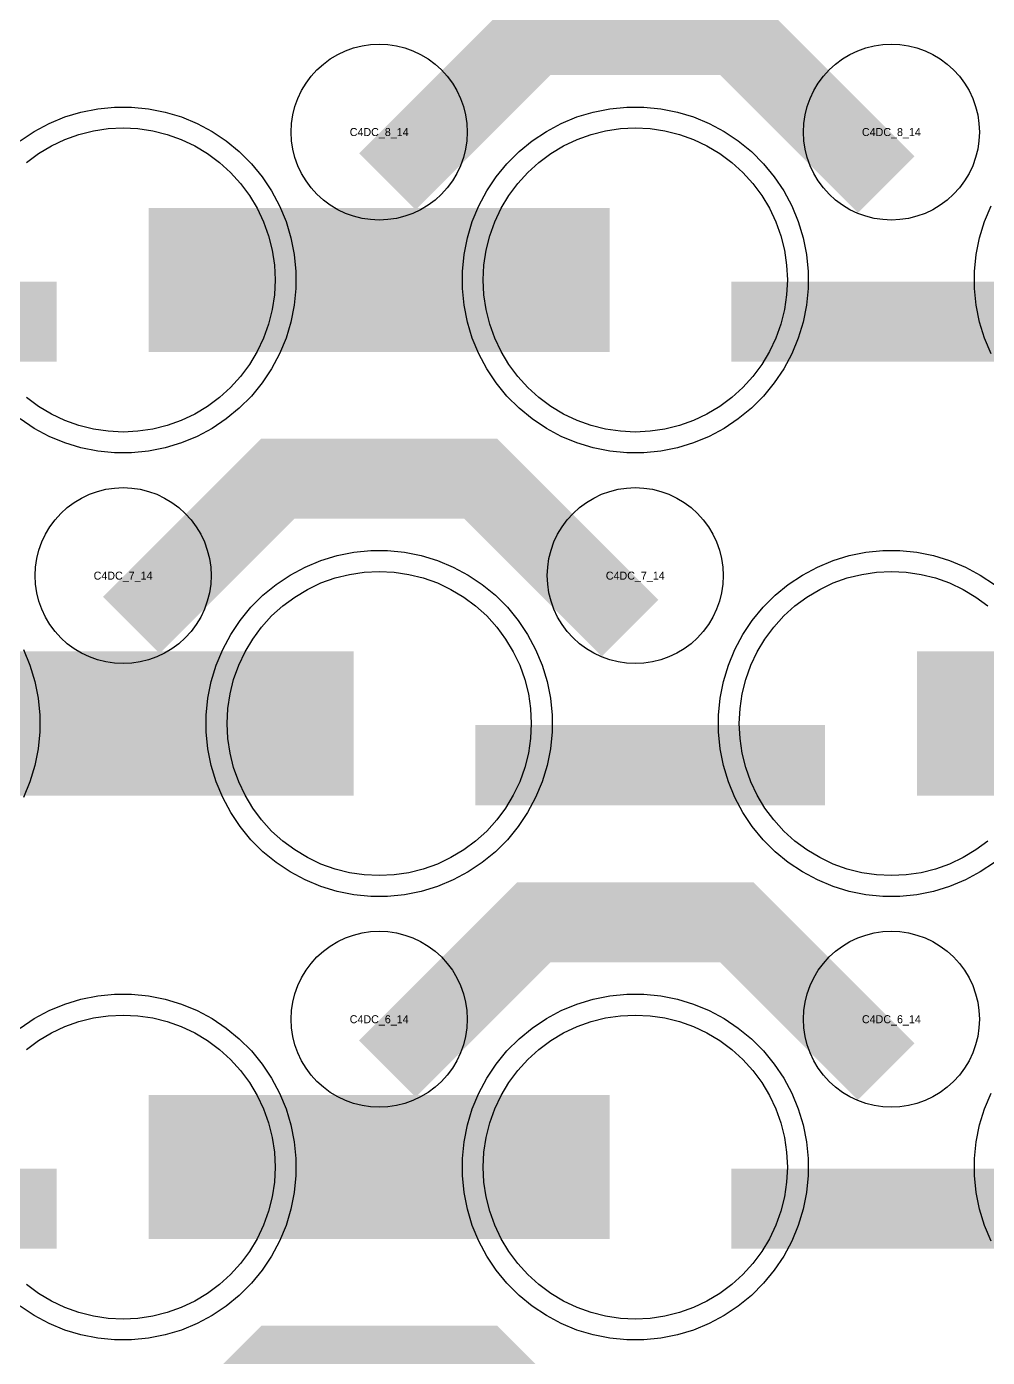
# Model space of a CAD drawing. Extents: x -11880 to 11880, y -14992 to 14992.
# Drawn here: x -7550.1 to -7250, y -14067.6 to -13651.9 of the extents above; entities that cross this region are included whole.
import ezdxf
from ezdxf.enums import TextEntityAlignment as Align

# ---------------------------------------------------------------- set-up
doc = ezdxf.new("R2010")
doc.units = 0
doc.header["$MEASUREMENT"] = 0
for name, color, linetype in [('GDS_775_DT_237', 138, 'CONTINUOUS'), ('RDL1_FS', 34, 'CONTINUOUS'), ('RDL_BS', 160, 'CONTINUOUS')]:
    doc.layers.add(name, color=color, linetype=linetype)

msp = doc.modelspace()

# ---------------------------------------------------------------- linework, layer by layer
at = {"layer": 'RDL1_FS', "color": 241, "true_color": 0xf7abae}
for points in [[(-7550.14, -13694.326), (-7546.395, -13691.548), (-7542.395, -13689.15), (-7538.181, -13687.158), (-7533.791, -13685.586), (-7529.268, -13684.454), (-7524.657, -13683.77), (-7520, -13683.541), (-7515.343, -13683.77), (-7510.732, -13684.454), (-7506.209, -13685.586), (-7501.819, -13687.158), (-7497.605, -13689.15), (-7493.605, -13691.548), (-7489.86, -13694.326), (-7486.406, -13697.456), (-7483.276, -13700.91), (-7480.498, -13704.655), (-7478.1, -13708.655), (-7476.108, -13712.869), (-7474.536, -13717.259), (-7473.404, -13721.782), (-7472.72, -13726.393), (-7472.491, -13731.05), (-7472.72, -13735.707), (-7473.404, -13740.318), (-7474.536, -13744.841), (-7476.108, -13749.231), (-7478.1, -13753.445), (-7480.498, -13757.445), (-7483.276, -13761.19), (-7486.406, -13764.644), (-7489.86, -13767.774), (-7493.605, -13770.552), (-7497.605, -13772.95), (-7501.819, -13774.942), (-7506.209, -13776.514), (-7510.732, -13777.646), (-7515.343, -13778.33), (-7520, -13778.559), (-7524.657, -13778.33), (-7529.268, -13777.646), (-7533.791, -13776.514), (-7538.181, -13774.942), (-7542.395, -13772.95), (-7546.395, -13770.552), (-7550.14, -13767.774)], [(-7249.86, -13906.339), (-7253.605, -13909.117), (-7257.605, -13911.515), (-7261.819, -13913.507), (-7266.209, -13915.079), (-7270.732, -13916.211), (-7275.343, -13916.895), (-7280, -13917.124), (-7284.657, -13916.895), (-7289.268, -13916.211), (-7293.791, -13915.079), (-7298.181, -13913.507), (-7302.395, -13911.515), (-7306.395, -13909.117), (-7310.14, -13906.339), (-7313.594, -13903.209), (-7316.724, -13899.755), (-7319.502, -13896.01), (-7321.9, -13892.01), (-7323.892, -13887.796), (-7325.464, -13883.406), (-7326.596, -13878.883), (-7327.28, -13874.272), (-7327.509, -13869.615), (-7327.28, -13864.958), (-7326.596, -13860.347), (-7325.464, -13855.824), (-7323.892, -13851.434), (-7321.9, -13847.22), (-7319.502, -13843.22), (-7316.724, -13839.475), (-7313.594, -13836.021), (-7310.14, -13832.891), (-7306.395, -13830.113), (-7302.395, -13827.715), (-7298.181, -13825.723), (-7293.791, -13824.151), (-7289.268, -13823.019), (-7284.657, -13822.335), (-7280, -13822.106), (-7275.343, -13822.335), (-7270.732, -13823.019), (-7266.209, -13824.151), (-7261.819, -13825.723), (-7257.605, -13827.715), (-7253.605, -13830.113), (-7249.86, -13832.891)], [(-7550.14, -13971.456), (-7546.395, -13968.678), (-7542.395, -13966.28), (-7538.181, -13964.288), (-7533.791, -13962.716), (-7529.268, -13961.584), (-7524.657, -13960.9), (-7520, -13960.671), (-7515.343, -13960.9), (-7510.732, -13961.584), (-7506.209, -13962.716), (-7501.819, -13964.288), (-7497.605, -13966.28), (-7493.605, -13968.678), (-7489.86, -13971.456), (-7486.406, -13974.586), (-7483.276, -13978.04), (-7480.498, -13981.785), (-7478.1, -13985.785), (-7476.108, -13989.999), (-7474.536, -13994.389), (-7473.404, -13998.912), (-7472.72, -14003.523), (-7472.491, -14008.18), (-7472.72, -14012.837), (-7473.404, -14017.448), (-7474.536, -14021.971), (-7476.108, -14026.361), (-7478.1, -14030.575), (-7480.498, -14034.575), (-7483.276, -14038.32), (-7486.406, -14041.774), (-7489.86, -14044.904), (-7493.605, -14047.682), (-7497.605, -14050.08), (-7501.819, -14052.072), (-7506.209, -14053.644), (-7510.732, -14054.776), (-7515.343, -14055.46), (-7520, -14055.689), (-7524.657, -14055.46), (-7529.268, -14054.776), (-7533.791, -14053.644), (-7538.181, -14052.072), (-7542.395, -14050.08), (-7546.395, -14047.682), (-7550.14, -14044.904)]]:
    msp.add_lwpolyline(points, dxfattribs=at)
for points in [[(-7360, -13778.559), (-7364.657, -13778.33), (-7369.268, -13777.646), (-7373.791, -13776.514), (-7378.181, -13774.942), (-7382.395, -13772.95), (-7386.395, -13770.552), (-7390.14, -13767.774), (-7393.594, -13764.644), (-7396.724, -13761.19), (-7399.502, -13757.445), (-7401.9, -13753.445), (-7403.892, -13749.231), (-7405.464, -13744.841), (-7406.596, -13740.318), (-7407.28, -13735.707), (-7407.509, -13731.05), (-7407.28, -13726.393), (-7406.596, -13721.782), (-7405.464, -13717.259), (-7403.892, -13712.869), (-7401.9, -13708.655), (-7399.502, -13704.655), (-7396.724, -13700.91), (-7393.594, -13697.456), (-7390.14, -13694.326), (-7386.395, -13691.548), (-7382.395, -13689.15), (-7378.181, -13687.158), (-7373.791, -13685.586), (-7369.268, -13684.454), (-7364.657, -13683.77), (-7360, -13683.541), (-7355.343, -13683.77), (-7350.732, -13684.454), (-7346.209, -13685.586), (-7341.819, -13687.158), (-7337.605, -13689.15), (-7333.605, -13691.548), (-7329.86, -13694.326), (-7326.406, -13697.456), (-7323.276, -13700.91), (-7320.498, -13704.655), (-7318.1, -13708.655), (-7316.108, -13712.869), (-7314.536, -13717.259), (-7313.404, -13721.782), (-7312.72, -13726.393), (-7312.491, -13731.05), (-7312.72, -13735.707), (-7313.404, -13740.318), (-7314.536, -13744.841), (-7316.108, -13749.231), (-7318.1, -13753.445), (-7320.498, -13757.445), (-7323.276, -13761.19), (-7326.406, -13764.644), (-7329.86, -13767.774), (-7333.605, -13770.552), (-7337.605, -13772.95), (-7341.819, -13774.942), (-7346.209, -13776.514), (-7350.732, -13777.646), (-7355.343, -13778.33)], [(-7440, -13917.124), (-7444.657, -13916.895), (-7449.268, -13916.211), (-7453.791, -13915.079), (-7458.181, -13913.507), (-7462.395, -13911.515), (-7466.395, -13909.117), (-7470.14, -13906.339), (-7473.594, -13903.209), (-7476.724, -13899.755), (-7479.502, -13896.01), (-7481.9, -13892.01), (-7483.892, -13887.796), (-7485.464, -13883.406), (-7486.596, -13878.883), (-7487.28, -13874.272), (-7487.509, -13869.615), (-7487.28, -13864.958), (-7486.596, -13860.347), (-7485.464, -13855.824), (-7483.892, -13851.434), (-7481.9, -13847.22), (-7479.502, -13843.22), (-7476.724, -13839.475), (-7473.594, -13836.021), (-7470.14, -13832.891), (-7466.395, -13830.113), (-7462.395, -13827.715), (-7458.181, -13825.723), (-7453.791, -13824.151), (-7449.268, -13823.019), (-7444.657, -13822.335), (-7440, -13822.106), (-7435.343, -13822.335), (-7430.732, -13823.019), (-7426.209, -13824.151), (-7421.819, -13825.723), (-7417.605, -13827.715), (-7413.605, -13830.113), (-7409.86, -13832.891), (-7406.406, -13836.021), (-7403.276, -13839.475), (-7400.498, -13843.22), (-7398.1, -13847.22), (-7396.108, -13851.434), (-7394.536, -13855.824), (-7393.404, -13860.347), (-7392.72, -13864.958), (-7392.491, -13869.615), (-7392.72, -13874.272), (-7393.404, -13878.883), (-7394.536, -13883.406), (-7396.108, -13887.796), (-7398.1, -13892.01), (-7400.498, -13896.01), (-7403.276, -13899.755), (-7406.406, -13903.209), (-7409.86, -13906.339), (-7413.605, -13909.117), (-7417.605, -13911.515), (-7421.819, -13913.507), (-7426.209, -13915.079), (-7430.732, -13916.211), (-7435.343, -13916.895)], [(-7360, -14055.689), (-7364.657, -14055.46), (-7369.268, -14054.776), (-7373.791, -14053.644), (-7378.181, -14052.072), (-7382.395, -14050.08), (-7386.395, -14047.682), (-7390.14, -14044.904), (-7393.594, -14041.774), (-7396.724, -14038.32), (-7399.502, -14034.575), (-7401.9, -14030.575), (-7403.892, -14026.361), (-7405.464, -14021.971), (-7406.596, -14017.448), (-7407.28, -14012.837), (-7407.509, -14008.18), (-7407.28, -14003.523), (-7406.596, -13998.912), (-7405.464, -13994.389), (-7403.892, -13989.999), (-7401.9, -13985.785), (-7399.502, -13981.785), (-7396.724, -13978.04), (-7393.594, -13974.586), (-7390.14, -13971.456), (-7386.395, -13968.678), (-7382.395, -13966.28), (-7378.181, -13964.288), (-7373.791, -13962.716), (-7369.268, -13961.584), (-7364.657, -13960.9), (-7360, -13960.671), (-7355.343, -13960.9), (-7350.732, -13961.584), (-7346.209, -13962.716), (-7341.819, -13964.288), (-7337.605, -13966.28), (-7333.605, -13968.678), (-7329.86, -13971.456), (-7326.406, -13974.586), (-7323.276, -13978.04), (-7320.498, -13981.785), (-7318.1, -13985.785), (-7316.108, -13989.999), (-7314.536, -13994.389), (-7313.404, -13998.912), (-7312.72, -14003.523), (-7312.491, -14008.18), (-7312.72, -14012.837), (-7313.404, -14017.448), (-7314.536, -14021.971), (-7316.108, -14026.361), (-7318.1, -14030.575), (-7320.498, -14034.575), (-7323.276, -14038.32), (-7326.406, -14041.774), (-7329.86, -14044.904), (-7333.605, -14047.682), (-7337.605, -14050.08), (-7341.819, -14052.072), (-7346.209, -14053.644), (-7350.732, -14054.776), (-7355.343, -14055.46)]]:
    msp.add_lwpolyline(points, close=True, dxfattribs=at)
for points in [[(-7511.998, -13731.05, 45, 45, 0), (-7439.998, -13731.05, 45, 45, 0)], [(-7439.998, -13731.05, 45, 45, 0), (-7367.998, -13731.05, 45, 45, 0)], [(-7591.998, -13869.615, 45, 45, 0), (-7519.998, -13869.615, 45, 45, 0)], [(-7519.998, -13869.615, 45, 45, 0), (-7447.998, -13869.615, 45, 45, 0)], [(-7271.998, -13869.615, 45, 45, 0), (-7199.998, -13869.615, 45, 45, 0)], [(-7511.998, -14008.18, 45, 45, 0), (-7439.998, -14008.18, 45, 45, 0)], [(-7439.998, -14008.18, 45, 45, 0), (-7367.998, -14008.18, 45, 45, 0)]]:
    msp.add_lwpolyline(points, format="xyseb", dxfattribs=at)
at = {"layer": 'RDL_BS'}
for points in [[(-7437.438, -13700.364, 25, 25, 0), (-7391.623, -13654.549, 25, 25, 0), (-7358.07, -13654.549, 25, 25, 0)], [(-7281.599, -13701.263, 25, 25, 0), (-7328.313, -13654.549, 25, 25, 0), (-7358.071, -13654.549, 25, 25, 0)], [(-7517.438, -13838.929, 25, 25, 0), (-7471.623, -13793.114, 25, 25, 0), (-7438.07, -13793.114, 25, 25, 0)], [(-7361.599, -13839.828, 25, 25, 0), (-7408.313, -13793.114, 25, 25, 0), (-7438.071, -13793.114, 25, 25, 0)], [(-7437.438, -13977.494, 25, 25, 0), (-7391.623, -13931.679, 25, 25, 0), (-7358.07, -13931.679, 25, 25, 0)], [(-7281.599, -13978.393, 25, 25, 0), (-7328.313, -13931.679, 25, 25, 0), (-7358.071, -13931.679, 25, 25, 0)], [(-7517.438, -14116.059, 25, 25, 0), (-7471.623, -14070.244, 25, 25, 0), (-7438.07, -14070.244, 25, 25, 0)], [(-7361.599, -14116.958, 25, 25, 0), (-7408.313, -14070.244, 25, 25, 0), (-7438.071, -14070.244, 25, 25, 0)]]:
    msp.add_lwpolyline(points, format="xyseb", dxfattribs=at)
for points in [[(-7440, -13712.356), (-7442.693, -13712.224), (-7445.365, -13711.828), (-7447.984, -13711.171), (-7450.519, -13710.264), (-7452.956, -13709.112), (-7455.28, -13707.719), (-7457.443, -13706.116), (-7459.442, -13704.304), (-7461.254, -13702.305), (-7462.857, -13700.142), (-7464.25, -13697.818), (-7465.402, -13695.381), (-7466.309, -13692.846), (-7466.966, -13690.227), (-7467.362, -13687.555), (-7467.494, -13684.862), (-7467.362, -13682.169), (-7466.966, -13679.497), (-7466.309, -13676.878), (-7465.402, -13674.343), (-7464.25, -13671.906), (-7462.857, -13669.582), (-7461.254, -13667.419), (-7459.442, -13665.42), (-7457.443, -13663.608), (-7455.28, -13662.005), (-7452.956, -13660.612), (-7450.519, -13659.46), (-7447.984, -13658.553), (-7445.365, -13657.896), (-7442.693, -13657.5), (-7440, -13657.368), (-7437.307, -13657.5), (-7434.635, -13657.896), (-7432.016, -13658.553), (-7429.481, -13659.46), (-7427.044, -13660.612), (-7424.72, -13662.005), (-7422.557, -13663.608), (-7420.558, -13665.42), (-7418.746, -13667.419), (-7417.143, -13669.582), (-7415.75, -13671.906), (-7414.598, -13674.343), (-7413.691, -13676.878), (-7413.034, -13679.497), (-7412.638, -13682.169), (-7412.506, -13684.862), (-7412.638, -13687.555), (-7413.034, -13690.227), (-7413.691, -13692.846), (-7414.598, -13695.381), (-7415.75, -13697.818), (-7417.143, -13700.142), (-7418.746, -13702.305), (-7420.558, -13704.304), (-7422.557, -13706.116), (-7424.72, -13707.719), (-7427.044, -13709.112), (-7429.481, -13710.264), (-7432.016, -13711.171), (-7434.635, -13711.828), (-7437.307, -13712.224)], [(-7280, -13712.356), (-7282.693, -13712.224), (-7285.365, -13711.828), (-7287.984, -13711.171), (-7290.519, -13710.264), (-7292.956, -13709.112), (-7295.28, -13707.719), (-7297.443, -13706.116), (-7299.442, -13704.304), (-7301.254, -13702.305), (-7302.857, -13700.142), (-7304.25, -13697.818), (-7305.402, -13695.381), (-7306.309, -13692.846), (-7306.966, -13690.227), (-7307.362, -13687.555), (-7307.494, -13684.862), (-7307.362, -13682.169), (-7306.966, -13679.497), (-7306.309, -13676.878), (-7305.402, -13674.343), (-7304.25, -13671.906), (-7302.857, -13669.582), (-7301.254, -13667.419), (-7299.442, -13665.42), (-7297.443, -13663.608), (-7295.28, -13662.005), (-7292.956, -13660.612), (-7290.519, -13659.46), (-7287.984, -13658.553), (-7285.365, -13657.896), (-7282.693, -13657.5), (-7280, -13657.368), (-7277.307, -13657.5), (-7274.635, -13657.896), (-7272.016, -13658.553), (-7269.481, -13659.46), (-7267.044, -13660.612), (-7264.72, -13662.005), (-7262.557, -13663.608), (-7260.558, -13665.42), (-7258.746, -13667.419), (-7257.143, -13669.582), (-7255.75, -13671.906), (-7254.598, -13674.343), (-7253.691, -13676.878), (-7253.034, -13679.497), (-7252.638, -13682.169), (-7252.506, -13684.862), (-7252.638, -13687.555), (-7253.034, -13690.227), (-7253.691, -13692.846), (-7254.598, -13695.381), (-7255.75, -13697.818), (-7257.143, -13700.142), (-7258.746, -13702.305), (-7260.558, -13704.304), (-7262.557, -13706.116), (-7264.72, -13707.719), (-7267.044, -13709.112), (-7269.481, -13710.264), (-7272.016, -13711.171), (-7274.635, -13711.828), (-7277.307, -13712.224)], [(-7520, -13850.921), (-7522.693, -13850.789), (-7525.365, -13850.393), (-7527.984, -13849.736), (-7530.519, -13848.829), (-7532.956, -13847.677), (-7535.28, -13846.284), (-7537.443, -13844.681), (-7539.442, -13842.869), (-7541.254, -13840.87), (-7542.857, -13838.707), (-7544.25, -13836.383), (-7545.402, -13833.946), (-7546.309, -13831.411), (-7546.966, -13828.792), (-7547.362, -13826.12), (-7547.494, -13823.427), (-7547.362, -13820.734), (-7546.966, -13818.062), (-7546.309, -13815.443), (-7545.402, -13812.908), (-7544.25, -13810.471), (-7542.857, -13808.147), (-7541.254, -13805.984), (-7539.442, -13803.985), (-7537.443, -13802.173), (-7535.28, -13800.57), (-7532.956, -13799.177), (-7530.519, -13798.025), (-7527.984, -13797.118), (-7525.365, -13796.461), (-7522.693, -13796.065), (-7520, -13795.933), (-7517.307, -13796.065), (-7514.635, -13796.461), (-7512.016, -13797.118), (-7509.481, -13798.025), (-7507.044, -13799.177), (-7504.72, -13800.57), (-7502.557, -13802.173), (-7500.558, -13803.985), (-7498.746, -13805.984), (-7497.143, -13808.147), (-7495.75, -13810.471), (-7494.598, -13812.908), (-7493.691, -13815.443), (-7493.034, -13818.062), (-7492.638, -13820.734), (-7492.506, -13823.427), (-7492.638, -13826.12), (-7493.034, -13828.792), (-7493.691, -13831.411), (-7494.598, -13833.946), (-7495.75, -13836.383), (-7497.143, -13838.707), (-7498.746, -13840.87), (-7500.558, -13842.869), (-7502.557, -13844.681), (-7504.72, -13846.284), (-7507.044, -13847.677), (-7509.481, -13848.829), (-7512.016, -13849.736), (-7514.635, -13850.393), (-7517.307, -13850.789)], [(-7360, -13850.921), (-7362.693, -13850.789), (-7365.365, -13850.393), (-7367.984, -13849.736), (-7370.519, -13848.829), (-7372.956, -13847.677), (-7375.28, -13846.284), (-7377.443, -13844.681), (-7379.442, -13842.869), (-7381.254, -13840.87), (-7382.857, -13838.707), (-7384.25, -13836.383), (-7385.402, -13833.946), (-7386.309, -13831.411), (-7386.966, -13828.792), (-7387.362, -13826.12), (-7387.494, -13823.427), (-7387.362, -13820.734), (-7386.966, -13818.062), (-7386.309, -13815.443), (-7385.402, -13812.908), (-7384.25, -13810.471), (-7382.857, -13808.147), (-7381.254, -13805.984), (-7379.442, -13803.985), (-7377.443, -13802.173), (-7375.28, -13800.57), (-7372.956, -13799.177), (-7370.519, -13798.025), (-7367.984, -13797.118), (-7365.365, -13796.461), (-7362.693, -13796.065), (-7360, -13795.933), (-7357.307, -13796.065), (-7354.635, -13796.461), (-7352.016, -13797.118), (-7349.481, -13798.025), (-7347.044, -13799.177), (-7344.72, -13800.57), (-7342.557, -13802.173), (-7340.558, -13803.985), (-7338.746, -13805.984), (-7337.143, -13808.147), (-7335.75, -13810.471), (-7334.598, -13812.908), (-7333.691, -13815.443), (-7333.034, -13818.062), (-7332.638, -13820.734), (-7332.506, -13823.427), (-7332.638, -13826.12), (-7333.034, -13828.792), (-7333.691, -13831.411), (-7334.598, -13833.946), (-7335.75, -13836.383), (-7337.143, -13838.707), (-7338.746, -13840.87), (-7340.558, -13842.869), (-7342.557, -13844.681), (-7344.72, -13846.284), (-7347.044, -13847.677), (-7349.481, -13848.829), (-7352.016, -13849.736), (-7354.635, -13850.393), (-7357.307, -13850.789)], [(-7440, -13989.486), (-7442.693, -13989.354), (-7445.365, -13988.958), (-7447.984, -13988.301), (-7450.519, -13987.394), (-7452.956, -13986.242), (-7455.28, -13984.849), (-7457.443, -13983.246), (-7459.442, -13981.434), (-7461.254, -13979.435), (-7462.857, -13977.272), (-7464.25, -13974.948), (-7465.402, -13972.511), (-7466.309, -13969.976), (-7466.966, -13967.357), (-7467.362, -13964.685), (-7467.494, -13961.992), (-7467.362, -13959.299), (-7466.966, -13956.627), (-7466.309, -13954.008), (-7465.402, -13951.473), (-7464.25, -13949.036), (-7462.857, -13946.712), (-7461.254, -13944.549), (-7459.442, -13942.55), (-7457.443, -13940.738), (-7455.28, -13939.135), (-7452.956, -13937.742), (-7450.519, -13936.59), (-7447.984, -13935.683), (-7445.365, -13935.026), (-7442.693, -13934.63), (-7440, -13934.498), (-7437.307, -13934.63), (-7434.635, -13935.026), (-7432.016, -13935.683), (-7429.481, -13936.59), (-7427.044, -13937.742), (-7424.72, -13939.135), (-7422.557, -13940.738), (-7420.558, -13942.55), (-7418.746, -13944.549), (-7417.143, -13946.712), (-7415.75, -13949.036), (-7414.598, -13951.473), (-7413.691, -13954.008), (-7413.034, -13956.627), (-7412.638, -13959.299), (-7412.506, -13961.992), (-7412.638, -13964.685), (-7413.034, -13967.357), (-7413.691, -13969.976), (-7414.598, -13972.511), (-7415.75, -13974.948), (-7417.143, -13977.272), (-7418.746, -13979.435), (-7420.558, -13981.434), (-7422.557, -13983.246), (-7424.72, -13984.849), (-7427.044, -13986.242), (-7429.481, -13987.394), (-7432.016, -13988.301), (-7434.635, -13988.958), (-7437.307, -13989.354)], [(-7280, -13989.486), (-7282.693, -13989.354), (-7285.365, -13988.958), (-7287.984, -13988.301), (-7290.519, -13987.394), (-7292.956, -13986.242), (-7295.28, -13984.849), (-7297.443, -13983.246), (-7299.442, -13981.434), (-7301.254, -13979.435), (-7302.857, -13977.272), (-7304.25, -13974.948), (-7305.402, -13972.511), (-7306.309, -13969.976), (-7306.966, -13967.357), (-7307.362, -13964.685), (-7307.494, -13961.992), (-7307.362, -13959.299), (-7306.966, -13956.627), (-7306.309, -13954.008), (-7305.402, -13951.473), (-7304.25, -13949.036), (-7302.857, -13946.712), (-7301.254, -13944.549), (-7299.442, -13942.55), (-7297.443, -13940.738), (-7295.28, -13939.135), (-7292.956, -13937.742), (-7290.519, -13936.59), (-7287.984, -13935.683), (-7285.365, -13935.026), (-7282.693, -13934.63), (-7280, -13934.498), (-7277.307, -13934.63), (-7274.635, -13935.026), (-7272.016, -13935.683), (-7269.481, -13936.59), (-7267.044, -13937.742), (-7264.72, -13939.135), (-7262.557, -13940.738), (-7260.558, -13942.55), (-7258.746, -13944.549), (-7257.143, -13946.712), (-7255.75, -13949.036), (-7254.598, -13951.473), (-7253.691, -13954.008), (-7253.034, -13956.627), (-7252.638, -13959.299), (-7252.506, -13961.992), (-7252.638, -13964.685), (-7253.034, -13967.357), (-7253.691, -13969.976), (-7254.598, -13972.511), (-7255.75, -13974.948), (-7257.143, -13977.272), (-7258.746, -13979.435), (-7260.558, -13981.434), (-7262.557, -13983.246), (-7264.72, -13984.849), (-7267.044, -13986.242), (-7269.481, -13987.394), (-7272.016, -13988.301), (-7274.635, -13988.958), (-7277.307, -13989.354)]]:
    msp.add_lwpolyline(points, close=True, dxfattribs=at)
at = {"layer": 'RDL_BS', "color": 241, "true_color": 0xf7abae}
for points in [[(-7552.191, -13687.614), (-7547.777, -13684.667), (-7543.115, -13682.175), (-7538.205, -13680.144), (-7533.165, -13678.613), (-7527.938, -13677.567), (-7522.644, -13677.05), (-7517.356, -13677.05), (-7512.062, -13677.567), (-7506.835, -13678.613), (-7501.795, -13680.144), (-7496.885, -13682.175), (-7492.223, -13684.667), (-7487.809, -13687.614), (-7483.708, -13690.976), (-7479.926, -13694.758), (-7476.564, -13698.859), (-7473.617, -13703.273), (-7471.125, -13707.935), (-7469.094, -13712.845), (-7467.563, -13717.885), (-7466.517, -13723.112), (-7466, -13728.406), (-7466, -13733.694), (-7466.517, -13738.988), (-7467.563, -13744.215), (-7469.094, -13749.255), (-7471.125, -13754.165), (-7473.617, -13758.827), (-7476.564, -13763.241), (-7479.926, -13767.342), (-7483.708, -13771.124), (-7487.809, -13774.486), (-7492.223, -13777.433), (-7496.885, -13779.925), (-7501.795, -13781.956), (-7506.835, -13783.487), (-7512.062, -13784.533), (-7517.356, -13785.05), (-7522.644, -13785.05), (-7527.938, -13784.533), (-7533.165, -13783.487), (-7538.205, -13781.956), (-7543.115, -13779.925), (-7547.777, -13777.433), (-7552.191, -13774.486)], [(-7248.875, -13754.165), (-7250.906, -13749.255), (-7252.437, -13744.215), (-7253.483, -13738.988), (-7254, -13733.694), (-7254, -13728.406), (-7253.483, -13723.112), (-7252.437, -13717.885), (-7250.906, -13712.845), (-7248.875, -13707.935)], [(-7247.809, -13913.051), (-7252.223, -13915.998), (-7256.885, -13918.49), (-7261.795, -13920.521), (-7266.835, -13922.052), (-7272.062, -13923.098), (-7277.356, -13923.615), (-7282.644, -13923.615), (-7287.938, -13923.098), (-7293.165, -13922.052), (-7298.205, -13920.521), (-7303.115, -13918.49), (-7307.777, -13915.998), (-7312.191, -13913.051), (-7316.292, -13909.689), (-7320.074, -13905.907), (-7323.436, -13901.806), (-7326.383, -13897.392), (-7328.875, -13892.73), (-7330.906, -13887.82), (-7332.437, -13882.78), (-7333.483, -13877.553), (-7334, -13872.259), (-7334, -13866.971), (-7333.483, -13861.677), (-7332.437, -13856.45), (-7330.906, -13851.41), (-7328.875, -13846.5), (-7326.383, -13841.838), (-7323.436, -13837.424), (-7320.074, -13833.323), (-7316.292, -13829.541), (-7312.191, -13826.179), (-7307.777, -13823.232), (-7303.115, -13820.74), (-7298.205, -13818.709), (-7293.165, -13817.178), (-7287.938, -13816.132), (-7282.644, -13815.615), (-7277.356, -13815.615), (-7272.062, -13816.132), (-7266.835, -13817.178), (-7261.795, -13818.709), (-7256.885, -13820.74), (-7252.223, -13823.232), (-7247.809, -13826.179)], [(-7551.125, -13846.5), (-7549.094, -13851.41), (-7547.563, -13856.45), (-7546.517, -13861.677), (-7546, -13866.971), (-7546, -13872.259), (-7546.517, -13877.553), (-7547.563, -13882.78), (-7549.094, -13887.82), (-7551.125, -13892.73)], [(-7552.191, -13964.744), (-7547.777, -13961.797), (-7543.115, -13959.305), (-7538.205, -13957.274), (-7533.165, -13955.743), (-7527.938, -13954.697), (-7522.644, -13954.18), (-7517.356, -13954.18), (-7512.062, -13954.697), (-7506.835, -13955.743), (-7501.795, -13957.274), (-7496.885, -13959.305), (-7492.223, -13961.797), (-7487.809, -13964.744), (-7483.708, -13968.106), (-7479.926, -13971.888), (-7476.564, -13975.989), (-7473.617, -13980.403), (-7471.125, -13985.065), (-7469.094, -13989.975), (-7467.563, -13995.015), (-7466.517, -14000.242), (-7466, -14005.536), (-7466, -14010.824), (-7466.517, -14016.118), (-7467.563, -14021.345), (-7469.094, -14026.385), (-7471.125, -14031.295), (-7473.617, -14035.957), (-7476.564, -14040.371), (-7479.926, -14044.472), (-7483.708, -14048.254), (-7487.809, -14051.616), (-7492.223, -14054.563), (-7496.885, -14057.055), (-7501.795, -14059.086), (-7506.835, -14060.617), (-7512.062, -14061.663), (-7517.356, -14062.18), (-7522.644, -14062.18), (-7527.938, -14061.663), (-7533.165, -14060.617), (-7538.205, -14059.086), (-7543.115, -14057.055), (-7547.777, -14054.563), (-7552.191, -14051.616)], [(-7248.875, -14031.295), (-7250.906, -14026.385), (-7252.437, -14021.345), (-7253.483, -14016.118), (-7254, -14010.824), (-7254, -14005.536), (-7253.483, -14000.242), (-7252.437, -13995.015), (-7250.906, -13989.975), (-7248.875, -13985.065)]]:
    msp.add_lwpolyline(points, dxfattribs=at)
for points in [[(-7362.644, -13785.05), (-7367.938, -13784.533), (-7373.165, -13783.487), (-7378.205, -13781.956), (-7383.115, -13779.925), (-7387.777, -13777.433), (-7392.191, -13774.486), (-7396.292, -13771.124), (-7400.074, -13767.342), (-7403.436, -13763.241), (-7406.383, -13758.827), (-7408.875, -13754.165), (-7410.906, -13749.255), (-7412.437, -13744.215), (-7413.483, -13738.988), (-7414, -13733.694), (-7414, -13728.406), (-7413.483, -13723.112), (-7412.437, -13717.885), (-7410.906, -13712.845), (-7408.875, -13707.935), (-7406.383, -13703.273), (-7403.436, -13698.859), (-7400.074, -13694.758), (-7396.292, -13690.976), (-7392.191, -13687.614), (-7387.777, -13684.667), (-7383.115, -13682.175), (-7378.205, -13680.144), (-7373.165, -13678.613), (-7367.938, -13677.567), (-7362.644, -13677.05), (-7357.356, -13677.05), (-7352.062, -13677.567), (-7346.835, -13678.613), (-7341.795, -13680.144), (-7336.885, -13682.175), (-7332.223, -13684.667), (-7327.809, -13687.614), (-7323.708, -13690.976), (-7319.926, -13694.758), (-7316.564, -13698.859), (-7313.617, -13703.273), (-7311.125, -13707.935), (-7309.094, -13712.845), (-7307.563, -13717.885), (-7306.517, -13723.112), (-7306, -13728.406), (-7306, -13733.694), (-7306.517, -13738.988), (-7307.563, -13744.215), (-7309.094, -13749.255), (-7311.125, -13754.165), (-7313.617, -13758.827), (-7316.564, -13763.241), (-7319.926, -13767.342), (-7323.708, -13771.124), (-7327.809, -13774.486), (-7332.223, -13777.433), (-7336.885, -13779.925), (-7341.795, -13781.956), (-7346.835, -13783.487), (-7352.062, -13784.533), (-7357.356, -13785.05)], [(-7442.644, -13923.615), (-7447.938, -13923.098), (-7453.165, -13922.052), (-7458.205, -13920.521), (-7463.115, -13918.49), (-7467.777, -13915.998), (-7472.191, -13913.051), (-7476.292, -13909.689), (-7480.074, -13905.907), (-7483.436, -13901.806), (-7486.383, -13897.392), (-7488.875, -13892.73), (-7490.906, -13887.82), (-7492.437, -13882.78), (-7493.483, -13877.553), (-7494, -13872.259), (-7494, -13866.971), (-7493.483, -13861.677), (-7492.437, -13856.45), (-7490.906, -13851.41), (-7488.875, -13846.5), (-7486.383, -13841.838), (-7483.436, -13837.424), (-7480.074, -13833.323), (-7476.292, -13829.541), (-7472.191, -13826.179), (-7467.777, -13823.232), (-7463.115, -13820.74), (-7458.205, -13818.709), (-7453.165, -13817.178), (-7447.938, -13816.132), (-7442.644, -13815.615), (-7437.356, -13815.615), (-7432.062, -13816.132), (-7426.835, -13817.178), (-7421.795, -13818.709), (-7416.885, -13820.74), (-7412.223, -13823.232), (-7407.809, -13826.179), (-7403.708, -13829.541), (-7399.926, -13833.323), (-7396.564, -13837.424), (-7393.617, -13841.838), (-7391.125, -13846.5), (-7389.094, -13851.41), (-7387.563, -13856.45), (-7386.517, -13861.677), (-7386, -13866.971), (-7386, -13872.259), (-7386.517, -13877.553), (-7387.563, -13882.78), (-7389.094, -13887.82), (-7391.125, -13892.73), (-7393.617, -13897.392), (-7396.564, -13901.806), (-7399.926, -13905.907), (-7403.708, -13909.689), (-7407.809, -13913.051), (-7412.223, -13915.998), (-7416.885, -13918.49), (-7421.795, -13920.521), (-7426.835, -13922.052), (-7432.062, -13923.098), (-7437.356, -13923.615)], [(-7362.644, -14062.18), (-7367.938, -14061.663), (-7373.165, -14060.617), (-7378.205, -14059.086), (-7383.115, -14057.055), (-7387.777, -14054.563), (-7392.191, -14051.616), (-7396.292, -14048.254), (-7400.074, -14044.472), (-7403.436, -14040.371), (-7406.383, -14035.957), (-7408.875, -14031.295), (-7410.906, -14026.385), (-7412.437, -14021.345), (-7413.483, -14016.118), (-7414, -14010.824), (-7414, -14005.536), (-7413.483, -14000.242), (-7412.437, -13995.015), (-7410.906, -13989.975), (-7408.875, -13985.065), (-7406.383, -13980.403), (-7403.436, -13975.989), (-7400.074, -13971.888), (-7396.292, -13968.106), (-7392.191, -13964.744), (-7387.777, -13961.797), (-7383.115, -13959.305), (-7378.205, -13957.274), (-7373.165, -13955.743), (-7367.938, -13954.697), (-7362.644, -13954.18), (-7357.356, -13954.18), (-7352.062, -13954.697), (-7346.835, -13955.743), (-7341.795, -13957.274), (-7336.885, -13959.305), (-7332.223, -13961.797), (-7327.809, -13964.744), (-7323.708, -13968.106), (-7319.926, -13971.888), (-7316.564, -13975.989), (-7313.617, -13980.403), (-7311.125, -13985.065), (-7309.094, -13989.975), (-7307.563, -13995.015), (-7306.517, -14000.242), (-7306, -14005.536), (-7306, -14010.824), (-7306.517, -14016.118), (-7307.563, -14021.345), (-7309.094, -14026.385), (-7311.125, -14031.295), (-7313.617, -14035.957), (-7316.564, -14040.371), (-7319.926, -14044.472), (-7323.708, -14048.254), (-7327.809, -14051.616), (-7332.223, -14054.563), (-7336.885, -14057.055), (-7341.795, -14059.086), (-7346.835, -14060.617), (-7352.062, -14061.663), (-7357.356, -14062.18)]]:
    msp.add_lwpolyline(points, close=True, dxfattribs=at)
for points in [[(-7649.984, -13744.063, 25, 25, 0), (-7540.719, -13744.063, 25, 25, 0)], [(-7329.984, -13744.063, 25, 25, 0), (-7220.719, -13744.063, 25, 25, 0)], [(-7409.984, -13882.628, 25, 25, 0), (-7300.719, -13882.628, 25, 25, 0)], [(-7649.984, -14021.193, 25, 25, 0), (-7540.719, -14021.193, 25, 25, 0)], [(-7329.984, -14021.193, 25, 25, 0), (-7220.719, -14021.193, 25, 25, 0)]]:
    msp.add_lwpolyline(points, format="xyseb", dxfattribs=at)

# ---------------------------------------------------------------- texts
at = {"layer": 'GDS_775_DT_237'}
for s, p in [('C4DC_8_14', (-7440, -13684.862)), ('C4DC_8_14', (-7440, -13684.862)), ('C4DC_8_14', (-7280, -13684.862)), ('C4DC_8_14', (-7280, -13684.862)), ('C4DC_7_14', (-7520, -13823.427)), ('C4DC_7_14', (-7520, -13823.427)), ('C4DC_7_14', (-7360, -13823.427)), ('C4DC_7_14', (-7360, -13823.427)), ('C4DC_6_14', (-7440, -13961.992)), ('C4DC_6_14', (-7440, -13961.992)), ('C4DC_6_14', (-7280, -13961.992)), ('C4DC_6_14', (-7280, -13961.992))]:
    msp.add_text(s, height=2.5, dxfattribs=at).set_placement(p, align=Align.MIDDLE_CENTER)

doc.saveas('drawing.dxf')
